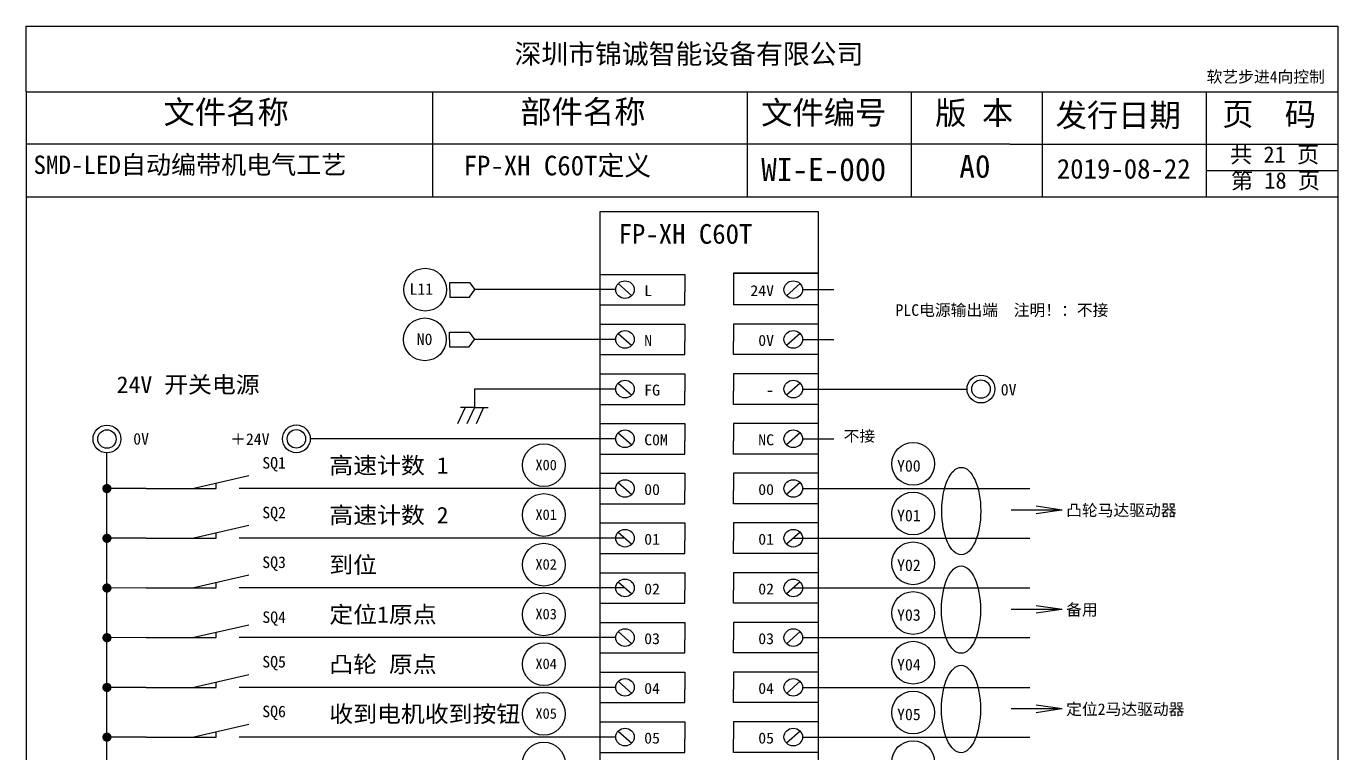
# Model space of a CAD drawing. Header units: millimetres. Extents: x 853 to 1267, y -1566 to -82.
# Drawn here: x 853 to 1053, y -192.8 to -82 of the extents above; entities that cross this region are included whole.
import ezdxf

# ---------------------------------------------------------------- set-up
doc = ezdxf.new("R2010")
doc.units = ezdxf.units.MM
doc.layers.add('打印', color=7, linetype='Continuous', plot=False)
doc.styles.add('宋体', font='')
doc.styles.get('宋体').set_extended_font_data('SimSun')

# ---------------------------------------------------------------- blocks, each defined once
blk = doc.blocks.new('EG')
for p, q in [((0, -0.01), (0, -4.01)), ((-2, -4.01), (-3.62, -7.55)), ((0, -4.01), (-3, -4.01)), ((0, -4.01), (-2, -4.01)), ((0, -4.01), (-1.62, -7.55)), ((0, -4.01), (3, -4.01)), ((2, -4.01), (0.38, -7.55))]:
    blk.add_line(p, q)

msp = doc.modelspace()

# ---------------------------------------------------------------- linework, layer by layer
for p, q in [((853.04, -92, 165.16), (1053.04, -92, 165.16)), ((853.04, -92, 165.16), (853.04, -405.95, 165.91)), ((915.04, -108, 165.16), (915.04, -92, 165.16)), ((963.04, -108, 165.16), (963.04, -92, 165.16)), ((988.04, -108, 165.16), (988.04, -92, 165.16)), ((1008.04, -108, 165.16), (1008.04, -92, 165.16)), ((1033.04, -108, 165.16), (1033.04, -92, 165.16)), ((1053.04, -92, 165.16), (1053.04, -405.95, 165.91)), ((953.04, -100, 165.16), (853.04, -100, 165.16)), ((1003.04, -100, 165.16), (953.04, -100, 165.16)), ((1003.04, -100, 165.16), (1053.04, -100, 165.16)), ((1033.04, -104, 165.16), (1053.04, -104, 165.16)), ((853.04, -108, 165.16), (1053.04, -108, 165.16))]:
    msp.add_line(p, q)
at = {"lineweight": -3}
for p, q in [((940.51, -119.85, 162.46), (953.47, -119.85, 162.46)), ((953.47, -119.85, 162.12), (953.47, -121.86, 162.12)), ((973.84, -119.65, 165.16), (960.89, -119.65, 165.16)), ((960.89, -119.65, 165.16), (973.84, -119.65, 165.16)), ((917.64, -121.07, 162.12), (920.62, -121.07, 162.12)), ((917.64, -122.18, 162.12), (917.64, -121.07, 162.12)), ((920.62, -121.07, 162.12), (921.43, -122.18, 162.12)), ((953.47, -121.86, 162.12), (953.47, -122.5, 162.12)), ((917.64, -122.18, 162.12), (917.64, -123.3, 162.12)), ((917.64, -123.3, 162.12), (920.62, -123.3, 162.12)), ((920.62, -123.3, 162.12), (921.43, -122.18, 162.12)), ((938.17, -122.18, 162.12), (921.43, -122.18, 162.12)), ((953.47, -124.51, 162.12), (953.47, -122.5, 162.12)), ((940.51, -124.51, 162.12), (953.47, -124.51, 162.12)), ((973.85, -124.51, 162.12), (960.89, -124.51, 162.12)), ((940.51, -127.43, 165.01), (953.47, -127.43, 165.01)), ((953.47, -127.43, 164.67), (953.47, -129.44, 164.67)), ((973.85, -127.43, 165.01), (960.89, -127.43, 165.01)), ((960.89, -127.43, 164.67), (960.89, -129.44, 164.67)), ((917.59, -128.65, 164.67), (920.58, -128.65, 164.67)), ((917.59, -129.76, 164.67), (917.59, -128.65, 164.67)), ((917.59, -129.76, 164.67), (917.59, -130.88, 164.67)), ((920.58, -128.65, 164.67), (921.38, -129.76, 164.67)), ((920.58, -130.88, 164.67), (921.38, -129.76, 164.67)), ((938.17, -129.76, 164.67), (921.38, -129.76, 164.67)), ((953.47, -129.44, 164.67), (953.47, -130.08, 164.67)), ((960.89, -129.44, 164.67), (960.89, -130.08, 164.67)), ((917.59, -130.88, 164.67), (920.58, -130.88, 164.67)), ((953.47, -132.09, 164.67), (953.47, -130.08, 164.67)), ((960.89, -132.09, 164.67), (960.89, -130.08, 164.67)), ((940.51, -132.09, 164.67), (953.47, -132.09, 164.67)), ((973.85, -132.09, 164.67), (960.89, -132.09, 164.67)), ((940.51, -135.01, 167.57), (953.47, -135.01, 167.57)), ((953.47, -135.01, 167.23), (953.47, -137.02, 167.23)), ((973.85, -135.01, 167.57), (960.89, -135.01, 167.57)), ((960.89, -135.01, 167.23), (960.89, -137.02, 167.23)), ((953.47, -137.02, 167.23), (953.47, -137.66, 167.23)), ((953.47, -139.67, 167.23), (953.47, -137.66, 167.23)), ((960.89, -137.02, 167.23), (960.89, -137.66, 167.23)), ((960.89, -139.67, 167.23), (960.89, -137.66, 167.23)), ((940.51, -139.67, 167.23), (953.47, -139.67, 167.23)), ((973.85, -139.67, 167.23), (960.89, -139.67, 167.23)), ((940.51, -142.59, 170.12), (953.47, -142.59, 170.12)), ((953.47, -142.59, 169.78), (953.47, -144.6, 169.78)), ((973.85, -142.59, 170.12), (960.89, -142.59, 170.12)), ((960.89, -142.59, 169.78), (960.89, -144.6, 169.78)), ((953.47, -144.6, 169.78), (953.47, -145.24, 169.78)), ((953.47, -147.25, 169.78), (953.47, -145.24, 169.78)), ((960.89, -144.6, 169.78), (960.89, -145.24, 169.78)), ((960.89, -147.25, 169.78), (960.89, -145.24, 169.78)), ((865.35, -387.53, 245.28), (865.35, -147.09, 166.09)), ((940.51, -147.25, 169.78), (953.47, -147.25, 169.78)), ((973.85, -147.25, 169.78), (960.89, -147.25, 169.78)), ((878.39, -152.51, 172.34), (886.97, -150.52, 172.34)), ((881.99, -152.51, 172.34), (882.01, -151.67, 172.34)), ((940.51, -150.17, 172.68), (953.47, -150.17, 172.68)), ((953.47, -150.17, 172.34), (953.47, -152.18, 172.34)), ((973.85, -150.17, 172.68), (960.89, -150.17, 172.68)), ((960.89, -150.17, 172.34), (960.89, -152.18, 172.34)), ((878.39, -152.51, 172.34), (881.99, -152.51, 172.34)), ((953.47, -152.18, 172.34), (953.47, -152.83, 172.34)), ((953.47, -154.83, 172.34), (953.47, -152.83, 172.34)), ((960.89, -152.18, 172.34), (960.89, -152.83, 172.34)), ((960.89, -154.83, 172.34), (960.89, -152.83, 172.34)), ((940.51, -154.83, 172.34), (953.47, -154.83, 172.34)), ((973.85, -154.83, 172.34), (960.89, -154.83, 172.34)), ((1011.01, -155.81, 190.03), (1003.25, -155.81, 190.03)), ((1011.01, -155.81, 190.03), (1007.07, -155.22, 190.03)), ((1010.92, -155.79, 190.03), (1007.07, -156.38, 190.03)), ((940.51, -157.76, 175.23), (953.47, -157.76, 175.23)), ((953.47, -157.75, 174.89), (953.47, -159.76, 174.89)), ((960.89, -157.75, 174.89), (960.89, -159.76, 174.89)), ((973.85, -157.76, 175.23), (960.89, -157.76, 175.23)), ((878.39, -160.09, 174.89), (886.97, -158.1, 174.89)), ((881.99, -160.09, 174.89), (882.01, -159.25, 174.89)), ((953.47, -159.76, 174.89), (953.47, -160.41, 174.89)), ((960.89, -159.76, 174.89), (960.89, -160.41, 174.89)), ((878.39, -160.09, 174.89), (881.99, -160.09, 174.89)), ((953.47, -162.42, 174.89), (953.47, -160.41, 174.89)), ((960.89, -162.42, 174.89), (960.89, -160.41, 174.89)), ((940.51, -162.42, 174.89), (953.47, -162.42, 174.89)), ((973.85, -162.42, 174.89), (960.89, -162.42, 174.89)), ((878.39, -167.67, 177.45), (886.97, -165.69, 177.45)), ((940.51, -165.34, 177.79), (953.47, -165.34, 177.79)), ((953.47, -165.33, 177.45), (953.47, -167.34, 177.45)), ((960.89, -165.33, 177.45), (960.89, -167.34, 177.45)), ((973.85, -165.34, 177.79), (960.89, -165.34, 177.79)), ((878.39, -167.67, 177.45), (881.99, -167.67, 177.45)), ((881.99, -167.67, 177.45), (882.01, -166.83, 177.45)), ((953.47, -167.34, 177.45), (953.47, -167.99, 177.45)), ((953.47, -170, 177.45), (953.47, -167.99, 177.45)), ((960.89, -167.34, 177.45), (960.89, -167.99, 177.45)), ((960.89, -170, 177.45), (960.89, -167.99, 177.45)), ((940.51, -170, 177.45), (953.47, -170, 177.45)), ((973.85, -170, 177.45), (960.89, -170, 177.45)), ((1011.01, -170.97, 195.14), (1003.25, -170.97, 195.14)), ((1011.01, -170.97, 195.14), (1007.07, -170.38, 195.14)), ((1010.92, -170.96, 195.14), (1007.07, -171.54, 195.14)), ((878.39, -175.25, 180), (886.97, -173.27, 180)), ((940.51, -172.92, 180.34), (953.47, -172.92, 180.34)), ((953.47, -172.92, 180), (953.47, -174.92, 180)), ((973.85, -172.92, 180.34), (960.89, -172.92, 180.34)), ((960.89, -172.92, 180), (960.89, -174.92, 180)), ((878.39, -175.25, 180), (881.99, -175.25, 180)), ((881.99, -175.25, 180), (882.01, -174.41, 180)), ((953.47, -174.92, 180), (953.47, -175.57, 180)), ((953.47, -177.58, 180), (953.47, -175.57, 180)), ((960.89, -174.92, 180), (960.89, -175.57, 180)), ((960.89, -177.58, 180), (960.89, -175.57, 180)), ((940.51, -177.58, 180), (953.47, -177.58, 180)), ((973.85, -177.58, 180), (960.89, -177.58, 180)), ((878.39, -182.83, 182.56), (886.97, -180.85, 182.56)), ((881.99, -182.83, 182.56), (882.01, -182, 182.56)), ((940.51, -180.5, 182.9), (953.47, -180.5, 182.9)), ((953.47, -180.5, 182.56), (953.47, -182.5, 182.56)), ((973.85, -180.5, 182.9), (960.89, -180.5, 182.9)), ((960.89, -180.5, 182.56), (960.89, -182.5, 182.56)), ((878.39, -182.83, 182.56), (881.99, -182.83, 182.56)), ((953.47, -182.5, 182.56), (953.47, -183.15, 182.56)), ((953.47, -185.16, 182.56), (953.47, -183.15, 182.56)), ((960.89, -182.5, 182.56), (960.89, -183.15, 182.56)), ((960.89, -185.16, 182.56), (960.89, -183.15, 182.56)), ((940.51, -185.16, 182.56), (953.47, -185.16, 182.56)), ((973.85, -185.16, 182.56), (960.89, -185.16, 182.56)), ((1011.01, -186.13, 200.25), (1007.07, -185.55, 200.25)), ((1011.01, -186.13, 200.25), (1003.25, -186.13, 200.25)), ((1010.92, -186.12, 200.25), (1007.07, -186.7, 200.25)), ((878.39, -190.41, 185.11), (886.97, -188.43, 185.11)), ((881.99, -190.41, 185.11), (882.01, -189.58, 185.11)), ((940.51, -188.08, 185.45), (953.47, -188.08, 185.45)), ((953.47, -188.08, 185.11), (953.47, -190.09, 185.11)), ((973.85, -188.08, 185.45), (960.89, -188.08, 185.45)), ((960.89, -188.08, 185.11), (960.89, -190.09, 185.11)), ((878.39, -190.41, 185.11), (881.99, -190.41, 185.11)), ((953.47, -190.09, 185.11), (953.47, -190.73, 185.11)), ((953.47, -192.74, 185.11), (953.47, -190.73, 185.11)), ((960.89, -190.09, 185.11), (960.89, -190.73, 185.11)), ((960.89, -192.74, 185.11), (960.89, -190.73, 185.11)), ((940.51, -192.74, 185.11), (953.47, -192.74, 185.11)), ((973.85, -192.74, 185.11), (960.89, -192.74, 185.11))]:
    msp.add_line(p, q, dxfattribs=at)
at = {"extrusion": (-6.16298e-33, 0.319321, 0.947647)}
for p, q in [((960.89, -119.65, 165.16), (960.89, -124.51, 162.12)), ((943.32, -121.26, 161.81), (945.38, -123.11, 162.43)), ((971.04, -121.26, 161.81), (968.98, -123.11, 162.43)), ((942.93, -122.18, 162.12), (938.17, -122.18, 162.12)), ((971.42, -122.18, 162.12), (976.19, -122.18, 162.12)), ((942.93, -129.76, 164.67), (938.17, -129.76, 164.67)), ((943.32, -128.84, 164.36), (945.38, -130.69, 164.99)), ((971.04, -128.84, 164.36), (968.98, -130.69, 164.99)), ((971.42, -129.76, 164.67), (976.19, -129.76, 164.67)), ((938.17, -137.34, 167.23), (921.38, -137.34, 167.23)), ((942.93, -137.34, 167.23), (938.17, -137.34, 167.23)), ((943.32, -136.42, 166.92), (945.38, -138.27, 167.54)), ((971.04, -136.42, 166.92), (968.98, -138.27, 167.54)), ((971.42, -137.34, 167.23), (976.19, -137.34, 167.23)), ((976.19, -137.34, 167.23), (996.51, -137.34, 167.23)), ((938.17, -144.93, 169.78), (896.35, -144.93, 169.78)), ((942.93, -144.93, 169.78), (938.17, -144.93, 169.78)), ((943.32, -144, 169.47), (945.38, -145.85, 170.09)), ((971.04, -144, 169.47), (968.98, -145.85, 170.09)), ((971.42, -144.93, 169.78), (976.19, -144.93, 169.78)), ((943.32, -151.58, 172.03), (945.38, -153.43, 172.65)), ((971.04, -151.58, 172.03), (968.98, -153.43, 172.65)), ((871.33, -152.51, 172.34), (865.35, -152.51, 166.09)), ((871.33, -152.51, 172.34), (878.39, -152.51, 172.34)), ((892.55, -152.51, 172.34), (885.49, -152.51, 172.34)), ((938.17, -152.51, 172.34), (892.55, -152.51, 172.34)), ((942.93, -152.51, 172.34), (938.17, -152.51, 172.34)), ((971.42, -152.51, 172.34), (976.19, -152.51, 172.34)), ((976.19, -152.51, 172.34), (996.51, -152.51, 172.34)), ((996.51, -152.51, 172.34), (1006.07, -152.51, 172.34)), ((943.32, -159.17, 174.58), (945.38, -161.01, 175.2)), ((971.04, -159.17, 174.58), (968.98, -161.01, 175.2)), ((871.33, -160.09, 174.89), (865.35, -160.1, 168.65)), ((871.33, -160.09, 174.89), (878.39, -160.09, 174.89)), ((892.55, -160.09, 174.89), (885.49, -160.09, 174.89)), ((938.17, -160.09, 174.89), (892.55, -160.09, 174.89)), ((944.35, -160.09, 174.89), (938.17, -160.09, 174.89)), ((942.93, -160.09, 174.89), (938.17, -160.09, 174.89)), ((970.01, -160.09, 174.89), (976.19, -160.09, 174.89)), ((971.42, -160.09, 174.89), (976.19, -160.09, 174.89)), ((976.19, -160.09, 174.89), (996.51, -160.09, 174.89)), ((996.51, -160.09, 174.89), (1006.07, -160.09, 174.89)), ((871.33, -167.67, 177.45), (865.35, -167.68, 171.2)), ((871.33, -167.67, 177.45), (878.39, -167.67, 177.45)), ((892.55, -167.67, 177.45), (885.49, -167.67, 177.45)), ((938.17, -167.67, 177.45), (892.55, -167.67, 177.45)), ((944.35, -167.67, 177.45), (938.17, -167.67, 177.45)), ((942.93, -167.67, 177.45), (938.17, -167.67, 177.45)), ((943.32, -166.75, 177.14), (945.38, -168.59, 177.76)), ((971.04, -166.75, 177.14), (968.98, -168.59, 177.76)), ((970.01, -167.67, 177.45), (976.19, -167.67, 177.45)), ((971.42, -167.67, 177.45), (976.19, -167.67, 177.45)), ((976.19, -167.67, 177.45), (996.51, -167.67, 177.45)), ((996.51, -167.67, 177.45), (1006.07, -167.67, 177.45)), ((871.33, -175.25, 180), (865.35, -175.26, 173.76)), ((871.33, -175.25, 180), (878.39, -175.25, 180)), ((892.55, -175.25, 180), (885.49, -175.25, 180)), ((938.17, -175.25, 180), (892.55, -175.25, 180)), ((942.93, -175.25, 180), (938.17, -175.25, 180)), ((943.32, -174.33, 179.69), (945.38, -176.17, 180.31)), ((971.04, -174.33, 179.69), (968.98, -176.17, 180.31)), ((971.42, -175.25, 180), (976.19, -175.25, 180)), ((976.19, -175.25, 180), (996.51, -175.25, 180)), ((996.51, -175.25, 180), (1006.07, -175.25, 180)), ((943.32, -181.91, 182.25), (945.38, -183.76, 182.87)), ((971.04, -181.91, 182.25), (968.98, -183.76, 182.87)), ((871.33, -182.83, 182.56), (865.35, -182.84, 176.31)), ((871.33, -182.83, 182.56), (878.39, -182.83, 182.56)), ((892.55, -182.83, 182.56), (885.49, -182.83, 182.56)), ((938.17, -182.83, 182.56), (892.55, -182.83, 182.56)), ((942.93, -182.83, 182.56), (938.17, -182.83, 182.56)), ((971.42, -182.83, 182.56), (976.19, -182.83, 182.56)), ((976.19, -182.83, 182.56), (996.51, -182.83, 182.56)), ((996.51, -182.83, 182.56), (1006.07, -182.83, 182.56)), ((943.32, -189.49, 184.8), (945.38, -191.34, 185.42)), ((971.04, -189.49, 184.8), (968.98, -191.34, 185.42)), ((871.33, -190.41, 185.11), (865.35, -190.42, 178.87)), ((871.33, -190.41, 185.11), (878.39, -190.41, 185.11)), ((892.55, -190.41, 185.11), (885.49, -190.41, 185.11)), ((938.17, -190.41, 185.11), (892.55, -190.41, 185.11)), ((942.93, -190.41, 185.11), (938.17, -190.41, 185.11)), ((971.42, -190.41, 185.11), (976.19, -190.41, 185.11)), ((976.19, -190.41, 185.11), (996.51, -190.41, 185.11)), ((996.51, -190.41, 185.11), (1006.07, -190.41, 185.11))]:
    msp.add_line(p, q, dxfattribs=at)
at = {"lineweight": -3, "elevation": 165.16}
msp.add_lwpolyline([(973.84, -392.47), (973.84, -110.33), (940.53, -110.33), (940.51, -392.47)], dxfattribs=at)
at = {"lineweight": -3, "const_width": 0.705}
for points, elevation in [([(865, -152.51, 1), (865.7, -152.51, 1)], 166.09), ([(865, -160.1, 1), (865.7, -160.1, 1)], 168.65), ([(865, -167.68, 1), (865.7, -167.68, 1)], 171.2), ([(865, -175.26, 1), (865.7, -175.26, 1)], 173.76), ([(865, -182.84, 1), (865.7, -182.84, 1)], 176.31), ([(865, -190.42, 1), (865.7, -190.42, 1)], 178.87)]:
    msp.add_lwpolyline(points, format="xyb", close=True, dxfattribs=dict(at, elevation=elevation))
at = {"color": 1, "lineweight": -3}
for centre in [(913.88, -122.18, 162.12), (913.84, -129.76, 164.67), (931.97, -148.95, 187.72), (988.28, -148.75, 187.65), (931.97, -156.54, 190.27), (988.28, -156.33, 190.2), (931.97, -164.12, 192.83), (988.28, -163.91, 192.76), (931.97, -171.7, 195.38), (988.28, -171.49, 195.31), (988.28, -179.07, 197.87), (931.97, -179.28, 197.94), (931.97, -186.86, 200.49), (988.28, -186.65, 200.42), (931.97, -194.44, 203.05), (988.28, -194.23, 202.98)]:
    msp.add_circle(centre, 3.26, dxfattribs=at)
at = {"extrusion": (-6.16298e-33, 0.319321, 0.947647)}
for centre in [(-944.35, 167.55, 114.62), (-970.01, 167.55, 114.62), (-944.35, 175.55, 114.62), (-970.01, 175.55, 114.62), (-944.35, 183.55, 114.62), (-970.01, 183.55, 114.62), (-944.35, 191.55, 114.62), (-970.01, 191.55, 114.62), (-944.35, 199.55, 114.62), (-970.01, 199.55, 114.62), (-944.35, 207.55, 114.62), (-970.01, 207.55, 114.62), (-944.35, 215.55, 114.62), (-970.01, 215.55, 114.62), (-944.35, 223.55, 114.62), (-970.01, 223.55, 114.62), (-944.35, 231.55, 114.62), (-970.01, 231.55, 114.62), (-944.35, 239.55, 114.62), (-970.01, 239.55, 114.62)]:
    msp.add_circle(centre, 1.42, dxfattribs=at)
at = {"lineweight": -3}
for centre, radius in [((998.63, -137.34, 167.23), 2.12), ((998.63, -137.34, 167.23), 1.41), ((865.35, -144.96, 166.08), 2.12), ((865.35, -144.96, 166.08), 1.41), ((894.24, -144.93, 169.78), 2.12), ((894.24, -144.93, 169.78), 1.41)]:
    msp.add_circle(centre, radius, dxfattribs=at)
at = {"extrusion": (4.93038e-32, 0.319321, 0.947647)}
msp.add_ellipse((995.63, -155.95, 190.07), major_axis=(0, 6.67, -2.25), ratio=0.421874, dxfattribs=at)
at = {"extrusion": (2.46519e-32, 0.319321, 0.947647)}
for centre in [(995.59, -170.97, 195.13), (995.59, -186.13, 200.24)]:
    msp.add_ellipse(centre, major_axis=(0, 6.67, -2.25), ratio=0.421874, dxfattribs=at)
at = {"layer": '打印', "color": 3, "lineweight": -3}
for p, q in [((853.04, -82, 165.16), (1053.04, -82, 165.16)), ((853.04, -92, 165.16), (853.04, -82, 165.16)), ((1053.04, -82, 165.16), (1053.04, -92, 165.16))]:
    msp.add_line(p, q, dxfattribs=at)

# ---------------------------------------------------------------- block references
at = {"lineweight": -3, "xscale": 0.7055000000000291, "yscale": 0.7055000000000291, "zscale": 0.7055000000000291}
msp.add_blockref('EG', (921.38, -137.34, 167.23), dxfattribs=at)

# ---------------------------------------------------------------- texts
at = {"attachment_point": 1}
for s, insert, char_height, width in [('{\\fSimSun|b0|i0|c134|p54;深圳市锦诚智能设备有限公司}', (927.5, -84.73, 165.16), 3, 104.0828), ('{\\fSimSun|b0|i0|c134|p2;文件名称}', (873.99, -93.36, 165.16), 3.5, 61.5921), ('{\\fSimSun|b0|i0|c134|p2;部件名称}', (928.38, -93.3, 165.16), 3.5, 29.1659), ('{\\fSimSun|b0|i0|c134|p2;文件编号}', (965.11, -93.44, 165.16), 3.5, 61.5921), ('{\\fSimSun|b0|i0|c134|p2;版 本}', (991.63, -93.48, 165.16), 3.5, 61.5921), ('{\\fSimSun|b0|i0|c134|p54;发行日期}', (1010.01, -93.83, 165.16), 3.5, 61.5921), ('{\\fSimSun|b0|i0|c134|p2;页  码}', (1035.42, -93.65, 165.16), 3.5, 16.3717), ('{\\fSimSun|b0|i0|c134|p2;共 21 页}', (1036.6, -100.32, 165.16), 2.5, 15.6526), ('SMD-LED{\\fSimSun|b0|i0|c134|p54;自动编带机电气工艺}', (854.15, -101.73, 165.16), 2.8, 60.2773), ('FP-XH C60T{\\fSimSun|b0|i0|c134|p54;定义}', (919.74, -101.75, 165.16), 3, 41.2883), ('{\\fSimSun|b0|i0|c134|p2;第 18 页}', (1036.73, -104.28, 165.16), 2.5, 15.3496)]:
    msp.add_mtext(s, dxfattribs=dict(at, insert=insert, char_height=char_height, width=width))
at = {"lineweight": -3, "attachment_point": 1}
for s, insert, char_height, width in [('{\\fSimSun|b0|i0|c134|p54;\\C242;\\c2564301;软艺步进4向控制}', (1033.04, -88.83, 165.16), 1.7637, 19.4068), ('FP-XH C60T', (943.37, -112.18, 164.5), 3, 29.7763), ('PLC{\\fSimSun|b0|i0|c134|p54;电源输出端  注明！：不接}', (985.6, -124.41, 298.51), 1.7637, 37.7442), ('{\\fSimSun|b0|i0|c134|p2;0}V', (1001.65, -136.55, 167.23), 1.7637, 15.907), ('{\\fSimSun|b0|i0|c134|p2;0}V', (869.36, -144.05, 170.72), 1.7637, 12.3795), ('{\\fSimSun|b0|i0|c134|p2;＋24}V', (884.14, -144.1, 170.5), 1.7637, 7.0423), ('SQ1', (889.04, -147.71, 172.34), 1.764, 7.9966), ('SQ2', (889.04, -155.29, 174.89), 1.764, 7.9966), ('{\\fSimSun|b0|i0|c134|p54;凸轮马达驱动器}', (1011.62, -154.94, 190.03), 1.7637, 19.0319), ('SQ3', (889.04, -162.87, 177.45), 1.764, 7.9966), ('{\\fSimSun|b0|i0|c134|p54;备用}', (1011.62, -170.1, 195.14), 1.7637, 19.4068), ('SQ4', (889.05, -171.24, 180.27), 1.764, 7.9966), ('SQ5', (889.04, -178.04, 182.56), 1.764, 7.9966), ('SQ6', (889.04, -185.62, 185.11), 1.764, 7.9966), ('{\\fSimSun|b0|i0|c134|p54;定位2马达驱动器}', (1011.62, -185.27, 200.25), 1.7637, 18.6573)]:
    msp.add_mtext(s, dxfattribs=dict(at, insert=insert, char_height=char_height, width=width))
at = {"attachment_point": 1, "style": '宋体'}
for s, insert, char_height, width in [('A0', (995.33, -101.62, 165.16), 3.5, 45.8109), ('WI-E-000', (965.12, -102.1, 165.16), 3.5, 45.8109), ('2019-08-22', (1010.2, -102.24, 165.16), 3, 22.3821)]:
    msp.add_mtext(s, dxfattribs=dict(at, insert=insert, char_height=char_height, width=width))
at = {"color": 1, "lineweight": -3}
for s, insert, char_height, width, attachment_point in [('L11', (915.09, -121.2, 162.12), 1.764, 9.9919, 3), ('N0', (914.99, -128.86, 164.67), 1.764, 9.9919, 3), ('X00', (933.96, -148.11, 187.72), 1.6, 3.9185, 3), ('Y00', (985.84, -148.17, 187.65), 1.764, 5.4516, 1), ('X01', (933.96, -155.69, 190.27), 1.6, 3.9185, 3), ('Y01', (985.84, -155.75, 190.2), 1.764, 5.4516, 1), ('X02', (933.96, -163.27, 192.83), 1.6, 3.9185, 3), ('Y02', (985.84, -163.33, 192.76), 1.764, 5.4516, 1), ('X03', (933.96, -170.85, 195.38), 1.6, 3.9185, 3), ('Y03', (985.84, -170.91, 195.31), 1.764, 5.4516, 1), ('X04', (933.96, -178.44, 197.94), 1.6, 3.9185, 3), ('Y04', (985.84, -178.49, 197.87), 1.764, 5.4516, 1), ('X05', (933.96, -186.02, 200.49), 1.6, 3.9185, 3), ('Y05', (985.84, -186.07, 200.42), 1.764, 5.4516, 1)]:
    msp.add_mtext(s, dxfattribs=dict(at, insert=insert, char_height=char_height, width=width, attachment_point=attachment_point))
at = {"extrusion": (-1.2326e-32, 0.319321, 0.947647), "text_direction": (1, 0, 0), "style": '宋体'}
for s, insert, char_height, width, attachment_point in [('{\\Ftxt|c134;L}', (947.28, -121.5, 178.47), 1.7637, 5.6276, 1), ('{\\Ftxt|c134;24V}', (967.07, -121.5, 178.47), 1.7637, 5.4863, 3), ('{\\Ftxt|c134;N}', (947.28, -129.08, 181.02), 1.7637, 5.6276, 1), ('{\\Ftxt|c134;0V}', (967.07, -129.08, 181.02), 1.7637, 5.6276, 3), ('{\\Ftxt|c134;FG}', (947.28, -136.66, 183.58), 1.7637, 5.6276, 1), ('{\\Ftxt|c134;-}', (967.07, -136.66, 183.58), 1.7637, 5.6276, 3), ('不接', (977.69, -143.67, 170.49), 1.764, 10.0318, 1), ('{\\Ftxt|c134;C0M}', (947.28, -144.24, 186.13), 1.7637, 5.6276, 1), ('{\\Ftxt|c134;NC}', (967.07, -144.24, 186.13), 1.7637, 5.6276, 3), ('\\pt2.668;高速计数 {\\Ftxt|c134;1}', (899.26, -147.72, 187.3), 2.6685, 18.417, 1), ('{\\Ftxt|c134;00}', (947.28, -151.82, 188.68), 1.7637, 5.6276, 1), ('{\\Ftxt|c134;00}', (967.07, -151.82, 188.68), 1.7637, 5.6276, 3), ('\\pt2.668;高速计数 {\\Ftxt|c134;2}', (899.26, -155.3, 189.86), 2.6685, 20.1575, 1), ('{\\Ftxt|c134;01}', (947.28, -159.4, 191.24), 1.7637, 5.6276, 1), ('{\\Ftxt|c134;01}', (967.07, -159.4, 191.24), 1.7637, 5.6276, 3), ('\\pt2.668;到位', (899.26, -162.88, 192.41), 2.6685, 18.417, 1), ('{\\Ftxt|c134;02}', (947.28, -166.99, 193.79), 1.7637, 5.6276, 1), ('{\\Ftxt|c134;02}', (967.07, -166.99, 193.79), 1.7637, 5.6276, 3), ('\\pt2.668;{\\C1;定位1原点}', (899.26, -170.46, 194.96), 2.6685, 18.417, 1), ('{\\Ftxt|c134;03}', (947.28, -174.57, 196.35), 1.7637, 5.6276, 1), ('{\\Ftxt|c134;03}', (967.07, -174.57, 196.35), 1.7637, 5.6276, 3), ('凸轮 原点', (899.26, -178.04, 197.52), 2.668, 18.417, 1), ('{\\Ftxt|c134;04}', (947.28, -182.15, 198.9), 1.7637, 5.6276, 1), ('{\\Ftxt|c134;04}', (967.07, -182.15, 198.9), 1.7637, 5.6276, 3), ('\\pt2.668;收到电机收到按钮', (899.26, -185.62, 200.07), 2.6685, 30.2832, 1), ('{\\Ftxt|c134;05}', (947.28, -189.73, 201.46), 1.7637, 5.6276, 1), ('{\\Ftxt|c134;05}', (967.07, -189.73, 201.46), 1.7637, 5.6276, 3)]:
    msp.add_mtext(s, dxfattribs=dict(at, insert=insert, char_height=char_height, width=width, attachment_point=attachment_point))
at = {"extrusion": (-1.84889e-32, 0.319321, 0.947647), "insert": (866.82, -135.4, 183.15), "char_height": 2.668, "width": 22.7673, "attachment_point": 1, "text_direction": (1, 0, 0), "style": '宋体'}
msp.add_mtext('24V 开关电源', dxfattribs=at)

doc.saveas('drawing.dxf')
